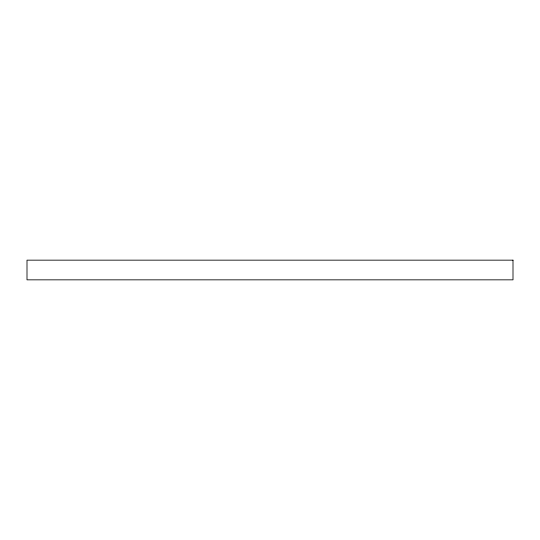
<?xml version="1.0" encoding="UTF-8"?>
<svg xmlns="http://www.w3.org/2000/svg" width="540" height="540" viewBox="0 0 540 540"><rect width="100%" height="100%" fill="white"/><g stroke="black" fill="none" stroke-linecap="round" stroke-linejoin="round"><path stroke-width="0.81" d="M513 260.159L27 260.159L27 279.841L513 279.841L513 260.159"/></g></svg>
